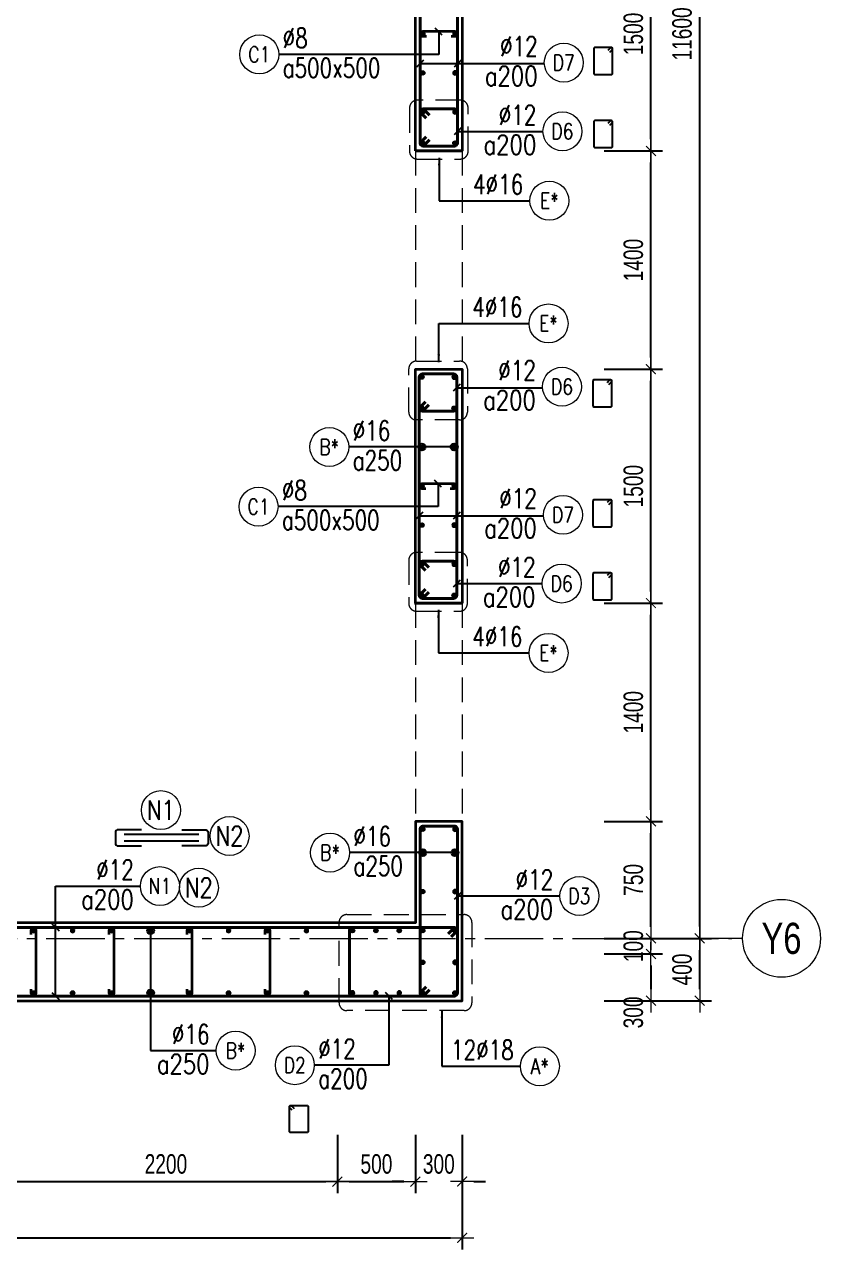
# Model space of a CAD drawing. Header units: millimetres. Extents: x 988833 to 1318015, y -9365 to 47591.
# Drawn here: x 1112294 to 1117400, y 31414 to 39270 of the extents above; entities that cross this region are included whole.
import ezdxf
from ezdxf.enums import TextEntityAlignment as Align

# ---------------------------------------------------------------- set-up
doc = ezdxf.new("R2010")
doc.units = ezdxf.units.MM
doc.header["$MEASUREMENT"] = 0
for name, pattern in [('HIDDEN', [9.525, 6.35, -3.175]), ('HIDDEN2', [4.7625, 3.175, -1.5875]), ('OF_Grid_1$0$CENTER2', [1.125, 0.75, -0.125, 0.125, -0.125])]:
    doc.linetypes.add(name, pattern=pattern)
doc.layers.get('0').update_dxf_attribs({"lineweight": 20})
doc.layers.get('Defpoints').update_dxf_attribs({"color": 151, "lineweight": 9})
doc.layers.add('Hidden', color=9, linetype='HIDDEN')
doc.layers.add('Ligature', color=1, linetype='Continuous')
for name, color, linetype, lineweight in [('KC-LEADER', 153, 'Continuous', 18), ('KC-THEP', 6, 'Continuous', 40), ('NDC_S_BEAM', 3, 'HIDDEN2', 20), ('NDC_S_DIM', 1, 'Continuous', 15), ('NDC_S_HIDDEN', 8, 'HIDDEN2', 13), ('NDC_S_LEADER', 1, 'Continuous', 15), ('NDC_S_REBAR', 4, 'Continuous', 35), ('NDC_S_STIRRUP', 4, 'Continuous', 40), ('NDC_S_VN TEXT', 7, 'Continuous', 20), ('NDC_S_WALL', 6, 'Continuous', 35), ('OF_Grid_1$0$NDC_S_AXIS', 5, 'OF_Grid_1$0$CENTER2', 13), ('OF_Grid_1$0$NDC_S_SYMBOL', 1, 'Continuous', 15), ('OF_Grid_1$0$NDC_S_TEXT SYMBOL', 7, 'Continuous', 20)]:
    doc.layers.add(name, color=color, linetype=linetype, lineweight=lineweight)
doc.styles.add('NDC_ARIAL', font='arial.ttf', dxfattribs={"width": 0.85})
doc.styles.add('NDC_DIM', font='', dxfattribs={"width": 0.75})
doc.styles.add('NDC_EN TXT', font='romans.shx', dxfattribs={"width": 0.8})
doc.styles.add('OF_Grid_1$0$NDC_ANNO', font='', dxfattribs={"width": 0.8})
doc.styles.get('NDC_DIM').set_extended_font_data('Dotum')
doc.styles.get('OF_Grid_1$0$NDC_ANNO').set_extended_font_data('Dotum')
doc.dimstyles.new('NDC_1-50', dxfattribs={"dimscale": 50, "dimtxt": 2.5, "dimasz": 1, "dimexe": 1.5, "dimexo": 0, "dimgap": 0.8, "dimtad": 1, "dimdec": 0, "dimdsep": 46, "dimtxsty": 'NDC_ARIAL', "dimblk": 'DIMMARK', "dimcen": 49999.938995, "dimdle": 1.5, "dimclrd": 1, "dimclre": 1, "dimclrt": 3, "dimadec": 0, "dimazin": 0, "dimtfac": 1, "dimtdec": 0, "dimtix": 1, "dimtmove": 2, "dimatfit": 3, "dimfxl": 1, "dimarcsym": 0})
doc.dimstyles.new('NDC_dim_30', dxfattribs={"dimscale": 30, "dimtxt": 2.5, "dimasz": 1.5, "dimexe": 1.5, "dimexo": 2.5, "dimgap": 1, "dimtad": 1, "dimdec": 0, "dimzin": 0, "dimdsep": 46, "dimtxsty": 'NDC_DIM', "dimblk": 'DIMMARK', "dimcen": 0.09, "dimdle": 1.2, "dimclrd": 1, "dimclre": 1, "dimclrt": 3, "dimadec": 0, "dimazin": 0, "dimtfac": 1, "dimtdec": 0, "dimtix": 1, "dimtofl": 0, "dimtmove": 0, "dimatfit": 3, "dimfxl": 6, "dimfxlon": 1, "dimtolj": 1, "dimtzin": 0, "dimarcsym": 0})
doc.dimstyles.new('NDC_dim_50', dxfattribs={"dimscale": 50, "dimtxt": 2.5, "dimasz": 1.5, "dimexe": 1.5, "dimexo": 2.5, "dimgap": 1, "dimtad": 1, "dimdec": 0, "dimzin": 0, "dimdsep": 46, "dimtxsty": 'NDC_DIM', "dimblk": 'DIMMARK', "dimcen": 0.09, "dimdle": 1.2, "dimclrd": 1, "dimclre": 1, "dimclrt": 3, "dimadec": 0, "dimazin": 0, "dimtfac": 1, "dimtdec": 0, "dimtix": 1, "dimtofl": 0, "dimtmove": 0, "dimatfit": 3, "dimfxl": 6, "dimfxlon": 1, "dimtolj": 1, "dimtzin": 0, "dimarcsym": 0})

# ---------------------------------------------------------------- blocks, each defined once
blk = doc.blocks.new('THEP')
at = {"layer": 'KC-LEADER', "color": 6}
blk.add_circle((0, 0), 14, dxfattribs=at)
at = {"layer": 'KC-THEP'}
for p, q in [((-14, 0), (14, 0)), ((9.9, 9.9), (-9.9, -9.9)), ((-9.9, 9.9), (9.9, -9.9)), ((0, 14), (0, -14))]:
    blk.add_line(p, q, dxfattribs=at)
blk = doc.blocks.new('DIMMARK')
at = {"layer": 'NDC_S_DIM', "color": 1}
blk.add_line((-1.5, 0), (1, 0), dxfattribs=at)
at = {"layer": 'NDC_S_DIM', "color": 2, "const_width": 0.1}
blk.add_lwpolyline([(-0.42, -0.42), (0.42, 0.42)], dxfattribs=at)
blk = doc.blocks.new('*U10')
blk.add_circle((2.5, 0), 2.5)
at = {"layer": 'NDC_S_VN TEXT', "color": 3, "style": 'NDC_EN TXT'}
for tag, width, p in [('DK2', 0.75, (-0.85, 0.85)), ('KC2', 0.8, (-0.85, -2.97))]:
    blk.add_attdef(tag, text='', height=2.5, dxfattribs=dict(at, width=width)).set_placement(p, align=Align.RIGHT)
at = {"layer": 'NDC_S_VN TEXT', "color": 7, "style": 'NDC_EN TXT', "width": 0.8}
blk.add_attdef('SH3', text='', height=2, dxfattribs=at).set_placement((2.5, 0), align=Align.MIDDLE)
blk = doc.blocks.new('A$C7BC65A55')
at = {"layer": 'Ligature'}
for p, q in [((-15.2, 372, 0), (-15.2, 38.5, 0)), ((15.2, 372, 0), (15.2, 38.5, 0))]:
    blk.add_line(p, q, dxfattribs=at)
for points in [[(-36.2, 296.5), (-36.2, 400.9, -0.414214), (-24, 413.1), (24, 413.1, -0.414214), (36.2, 400.9), (36.2, 296.5)], [(-36.2, 116.5), (-36.2, 12.2, 0.414214), (-24, 0), (24, 0, 0.414214), (36.2, 12.2), (36.2, 116.5)]]:
    blk.add_lwpolyline(points, format="xyb", dxfattribs=at)
blk = doc.blocks.new('*U9')
blk.add_circle((2.5, 0), 2.5)
at = {"layer": 'NDC_S_VN TEXT', "color": 3, "style": 'NDC_EN TXT', "width": 0.75}
blk.add_attdef('DK2', text='', height=2.5, dxfattribs=at).set_placement((-0.85, 0.85), align=Align.RIGHT)
at = {"layer": 'NDC_S_VN TEXT', "color": 7, "style": 'NDC_EN TXT', "width": 0.8}
blk.add_attdef('SH3', text='', height=2, dxfattribs=at).set_placement((2.5, 0), align=Align.MIDDLE)
blk = doc.blocks.new('*U11')
blk.add_circle((-2.5, 0), 2.5)
at = {"layer": 'NDC_S_VN TEXT', "color": 3, "style": 'NDC_EN TXT', "width": 0.75}
for tag, p in [('DK1', (0.5, 0.85)), ('KC1', (0.5, -2.97))]:
    blk.add_attdef(tag, p, '', height=2.5, dxfattribs=at)
at = {"layer": 'NDC_S_VN TEXT', "color": 7, "style": 'NDC_EN TXT', "width": 0.8}
blk.add_attdef('SH2', text='', height=2, dxfattribs=at).set_placement((-2.5, 0), align=Align.MIDDLE)
blk = doc.blocks.new('*D555')
at = {"layer": 'Defpoints', "color": 0, "transparency": 16777216}
for p in [(1112101.7, 33509.5), (1114301.4, 33457.8), (1114301.4, 31849.5)]:
    blk.add_point(p, dxfattribs=at)
at = {"layer": 'NDC_S_DIM', "color": 1, "lineweight": -2, "transparency": 16777216}
for p, q in [((1112101.7, 32149.5), (1112101.7, 31774.5)), ((1114301.4, 32149.5), (1114301.4, 31774.5)), ((1112176.7, 31849.5), (1114226.4, 31849.5))]:
    blk.add_line(p, q, dxfattribs=at)
at = {"layer": 'NDC_S_DIM', "color": 1, "lineweight": -2, "transparency": 16777216, "xscale": 75, "yscale": 75, "zscale": 75, "rotation": 180}
blk.add_blockref('DIMMARK', (1112101.7, 31849.5), dxfattribs=at)
at = {"layer": 'NDC_S_DIM', "color": 1, "lineweight": -2, "transparency": 16777216, "xscale": 75, "yscale": 75, "zscale": 75}
blk.add_blockref('DIMMARK', (1114301.4, 31849.5), dxfattribs=at)
at = {"layer": 'NDC_S_DIM', "color": 3, "transparency": 16777216, "insert": (1113201.5, 31962.1), "char_height": 125, "attachment_point": 5, "style": 'NDC_DIM'}
blk.add_mtext('\\A1;2200', dxfattribs=at)
blk = doc.blocks.new('*D556')
at = {"layer": 'Defpoints', "color": 0, "transparency": 16777216}
for p in [(1114801.7, 33509.5), (1114301.4, 33457.8), (1114801.7, 31849.5)]:
    blk.add_point(p, dxfattribs=at)
at = {"layer": 'NDC_S_DIM', "color": 1, "lineweight": -2, "transparency": 16777216}
for p, q in [((1114301.4, 32149.5), (1114301.4, 31774.5)), ((1114801.7, 32149.5), (1114801.7, 31774.5)), ((1114376.4, 31849.5), (1114726.7, 31849.5))]:
    blk.add_line(p, q, dxfattribs=at)
at = {"layer": 'NDC_S_DIM', "color": 1, "lineweight": -2, "transparency": 16777216, "xscale": 75, "yscale": 75, "zscale": 75, "rotation": 180}
blk.add_blockref('DIMMARK', (1114301.4, 31849.5), dxfattribs=at)
at = {"layer": 'NDC_S_DIM', "color": 1, "lineweight": -2, "transparency": 16777216, "xscale": 75, "yscale": 75, "zscale": 75}
blk.add_blockref('DIMMARK', (1114801.7, 31849.5), dxfattribs=at)
at = {"layer": 'NDC_S_DIM', "color": 3, "transparency": 16777216, "insert": (1114551.5, 31962.1), "char_height": 125, "attachment_point": 5, "style": 'NDC_DIM'}
blk.add_mtext('\\A1;500', dxfattribs=at)
blk = doc.blocks.new('*D557')
at = {"layer": 'Defpoints', "color": 0, "transparency": 16777216}
for p in [(1114801.7, 33509.5), (1115101.7, 33009.5), (1115101.7, 31849.5)]:
    blk.add_point(p, dxfattribs=at)
at = {"layer": 'NDC_S_DIM', "color": 1, "lineweight": -2, "transparency": 16777216}
for p, q in [((1114801.7, 32149.5), (1114801.7, 31774.5)), ((1115101.7, 32149.5), (1115101.7, 31774.5)), ((1114726.7, 31849.5), (1114651.7, 31849.5)), ((1115176.7, 31849.5), (1115251.7, 31849.5))]:
    blk.add_line(p, q, dxfattribs=at)
at = {"layer": 'NDC_S_DIM', "color": 1, "lineweight": -2, "transparency": 16777216, "xscale": 75, "yscale": 75, "zscale": 75}
blk.add_blockref('DIMMARK', (1114801.7, 31849.5), dxfattribs=at)
at = {"layer": 'NDC_S_DIM', "color": 1, "lineweight": -2, "transparency": 16777216, "xscale": 75, "yscale": 75, "zscale": 75, "rotation": 180}
blk.add_blockref('DIMMARK', (1115101.7, 31849.5), dxfattribs=at)
at = {"layer": 'NDC_S_DIM', "color": 3, "transparency": 16777216, "insert": (1114951.7, 31962.1), "char_height": 125, "attachment_point": 5, "style": 'NDC_DIM'}
blk.add_mtext('\\A1;300', dxfattribs=at)
blk = doc.blocks.new('*D558')
at = {"layer": 'Defpoints', "color": 0, "transparency": 16777216}
for p in [(1108801.7, 33009.5), (1115101.7, 33009.5), (1115101.7, 31489.2)]:
    blk.add_point(p, dxfattribs=at)
at = {"layer": 'NDC_S_DIM', "color": 1, "lineweight": -2, "transparency": 16777216}
for p, q in [((1108801.7, 31789.2), (1108801.7, 31414.2)), ((1115101.7, 31789.2), (1115101.7, 31414.2)), ((1108876.7, 31489.2), (1115026.7, 31489.2))]:
    blk.add_line(p, q, dxfattribs=at)
at = {"layer": 'NDC_S_DIM', "color": 1, "lineweight": -2, "transparency": 16777216, "xscale": 75, "yscale": 75, "zscale": 75, "rotation": 180}
blk.add_blockref('DIMMARK', (1108801.7, 31489.2), dxfattribs=at)
at = {"layer": 'NDC_S_DIM', "color": 1, "lineweight": -2, "transparency": 16777216, "xscale": 75, "yscale": 75, "zscale": 75}
blk.add_blockref('DIMMARK', (1115101.7, 31489.2), dxfattribs=at)
at = {"layer": 'NDC_S_DIM', "color": 3, "transparency": 16777216, "insert": (1111951.7, 31601.8), "char_height": 125, "attachment_point": 5, "style": 'NDC_DIM'}
blk.add_mtext('\\A1;6300', dxfattribs=at)
blk = doc.blocks.new('*D539')
at = {"layer": 'Defpoints', "color": 0, "ltscale": 200, "transparency": 16777216}
for p in [(1115101.7, 33409.5), (1115101.7, 33309.5), (1116312.4, 33309.5)]:
    blk.add_point(p, dxfattribs=at)
at = {"layer": 'NDC_S_DIM', "color": 1, "lineweight": -2, "ltscale": 200, "transparency": 16777216}
for p, q in [((1116312.4, 33484.5), (1116312.4, 33559.5)), ((1116012.4, 33409.5), (1116387.4, 33409.5)), ((1116012.4, 33309.5), (1116387.4, 33309.5)), ((1116312.4, 33234.5), (1116312.4, 33159.5))]:
    blk.add_line(p, q, dxfattribs=at)
at = {"layer": 'NDC_S_DIM', "color": 1, "lineweight": -2, "ltscale": 200, "transparency": 16777216, "xscale": 75, "yscale": 75, "zscale": 75}
for p, rotation in [((1116312.4, 33409.5), 270), ((1116312.4, 33309.5), 90)]:
    blk.add_blockref('DIMMARK', p, dxfattribs=dict(at, rotation=rotation))
at = {"layer": 'NDC_S_DIM', "color": 3, "ltscale": 200, "transparency": 16777216, "insert": (1116199.8, 33359.5), "char_height": 125, "attachment_point": 5, "rotation": 90, "style": 'NDC_DIM'}
blk.add_mtext('\\A1;100', dxfattribs=at)
blk = doc.blocks.new('*D540')
at = {"layer": 'Defpoints', "color": 0, "ltscale": 200, "transparency": 16777216}
for p in [(1115101.7, 33309.5), (1115101.7, 33009.5), (1116312.4, 33009.5)]:
    blk.add_point(p, dxfattribs=at)
at = {"layer": 'NDC_S_DIM', "color": 1, "lineweight": -2, "ltscale": 200, "transparency": 16777216}
for p, q in [((1116012.4, 33309.5), (1116387.4, 33309.5)), ((1116312.4, 33234.5), (1116312.4, 33084.5)), ((1116012.4, 33009.5), (1116387.4, 33009.5))]:
    blk.add_line(p, q, dxfattribs=at)
at = {"layer": 'NDC_S_DIM', "color": 1, "lineweight": -2, "ltscale": 200, "transparency": 16777216, "xscale": 75, "yscale": 75, "zscale": 75}
for p, rotation in [((1116312.4, 33309.5), 90), ((1116312.4, 33009.5), 270)]:
    blk.add_blockref('DIMMARK', p, dxfattribs=dict(at, rotation=rotation))
at = {"layer": 'NDC_S_DIM', "color": 3, "ltscale": 200, "transparency": 16777216, "insert": (1116199.8, 32934.5), "char_height": 125, "attachment_point": 5, "rotation": 90, "style": 'NDC_DIM'}
blk.add_mtext('\\A1;300', dxfattribs=at)
blk = doc.blocks.new('*D541')
at = {"layer": 'Defpoints', "color": 0, "ltscale": 200, "transparency": 16777216}
for p in [(1115101.7, 33409.7), (1116625, 33409.7), (1115101.7, 33009.5)]:
    blk.add_point(p, dxfattribs=at)
at = {"layer": 'NDC_S_DIM', "color": 1, "lineweight": -2, "ltscale": 200, "transparency": 16777216}
for p, q in [((1116325, 33409.7), (1116700, 33409.7)), ((1116625, 33084.5), (1116625, 33334.7)), ((1116325, 33009.5), (1116700, 33009.5))]:
    blk.add_line(p, q, dxfattribs=at)
at = {"layer": 'NDC_S_DIM', "color": 1, "lineweight": -2, "ltscale": 200, "transparency": 16777216, "xscale": 75, "yscale": 75, "zscale": 75}
for p, rotation in [((1116625, 33409.7), 90), ((1116625, 33009.5), 270)]:
    blk.add_blockref('DIMMARK', p, dxfattribs=dict(at, rotation=rotation))
at = {"layer": 'NDC_S_DIM', "color": 3, "ltscale": 200, "transparency": 16777216, "insert": (1116512.4, 33209.6), "char_height": 125, "attachment_point": 5, "rotation": 90, "style": 'NDC_DIM'}
blk.add_mtext('\\A1;400', dxfattribs=at)
blk = doc.blocks.new('*D542')
at = {"layer": 'Defpoints', "color": 0, "ltscale": 200, "transparency": 16777216}
for p in [(1115101.7, 45009.5), (1116625, 45009.5), (1115101.7, 33409.7)]:
    blk.add_point(p, dxfattribs=at)
at = {"layer": 'NDC_S_DIM', "color": 1, "lineweight": -2, "ltscale": 200, "transparency": 16777216}
for p, q in [((1116325, 45009.5), (1116700, 45009.5)), ((1116625, 33484.7), (1116625, 44934.5)), ((1116325, 33409.7), (1116700, 33409.7))]:
    blk.add_line(p, q, dxfattribs=at)
at = {"layer": 'NDC_S_DIM', "color": 1, "lineweight": -2, "ltscale": 200, "transparency": 16777216, "xscale": 75, "yscale": 75, "zscale": 75}
for p, rotation in [((1116625, 45009.5), 90), ((1116625, 33409.7), 270)]:
    blk.add_blockref('DIMMARK', p, dxfattribs=dict(at, rotation=rotation))
at = {"layer": 'NDC_S_DIM', "color": 3, "ltscale": 200, "transparency": 16777216, "insert": (1116512.4, 39209.6), "char_height": 125, "attachment_point": 5, "rotation": 90, "style": 'NDC_DIM'}
blk.add_mtext('\\A1;11600', dxfattribs=at)
blk = doc.blocks.new('*U57')
at = {"layer": 'OF_Grid_1$0$NDC_S_SYMBOL'}
blk.add_line((-5, 0), (-9, 0), dxfattribs=at)
blk.add_circle((0, 0), 5, dxfattribs=at)
at = {"layer": 'OF_Grid_1$0$NDC_S_TEXT SYMBOL', "color": 7, "style": 'OF_Grid_1$0$NDC_ANNO', "width": 0.8}
blk.add_attdef('GRID', text='', height=4, rotation=90, dxfattribs=at).set_placement((0, 0), align=Align.MIDDLE)
blk = doc.blocks.new('*D564')
at = {"layer": 'Defpoints', "color": 0, "ltscale": 200, "transparency": 16777216}
for p in [(1115101.7, 34159.5), (1116312.4, 34159.5), (1115101.7, 33409.5)]:
    blk.add_point(p, dxfattribs=at)
at = {"layer": 'NDC_S_DIM', "color": 1, "lineweight": -2, "ltscale": 200, "transparency": 16777216}
for p, q in [((1116012.4, 34159.5), (1116387.4, 34159.5)), ((1116312.4, 33484.5), (1116312.4, 34084.5)), ((1116012.4, 33409.5), (1116387.4, 33409.5))]:
    blk.add_line(p, q, dxfattribs=at)
at = {"layer": 'NDC_S_DIM', "color": 1, "lineweight": -2, "ltscale": 200, "transparency": 16777216, "xscale": 75, "yscale": 75, "zscale": 75}
for p, rotation in [((1116312.4, 34159.5), 90), ((1116312.4, 33409.5), 270)]:
    blk.add_blockref('DIMMARK', p, dxfattribs=dict(at, rotation=rotation))
at = {"layer": 'NDC_S_DIM', "color": 3, "ltscale": 200, "transparency": 16777216, "insert": (1116199.8, 33784.5), "char_height": 125, "attachment_point": 5, "rotation": 90, "style": 'NDC_DIM'}
blk.add_mtext('\\A1;750', dxfattribs=at)
blk = doc.blocks.new('*D565')
at = {"layer": 'Defpoints', "color": 0, "ltscale": 200, "transparency": 16777216}
for p in [(1115096.8, 35559.5), (1116312.4, 35559.5), (1115101.7, 34159.5)]:
    blk.add_point(p, dxfattribs=at)
at = {"layer": 'NDC_S_DIM', "color": 1, "lineweight": -2, "ltscale": 200, "transparency": 16777216}
for p, q in [((1116012.4, 35559.5), (1116387.4, 35559.5)), ((1116312.4, 34234.5), (1116312.4, 35484.5)), ((1116012.4, 34159.5), (1116387.4, 34159.5))]:
    blk.add_line(p, q, dxfattribs=at)
at = {"layer": 'NDC_S_DIM', "color": 1, "lineweight": -2, "ltscale": 200, "transparency": 16777216, "xscale": 75, "yscale": 75, "zscale": 75}
for p, rotation in [((1116312.4, 35559.5), 90), ((1116312.4, 34159.5), 270)]:
    blk.add_blockref('DIMMARK', p, dxfattribs=dict(at, rotation=rotation))
at = {"layer": 'NDC_S_DIM', "color": 3, "ltscale": 200, "transparency": 16777216, "insert": (1116199.8, 34859.5), "char_height": 125, "attachment_point": 5, "rotation": 90, "style": 'NDC_DIM'}
blk.add_mtext('\\A1;1400', dxfattribs=at)
blk = doc.blocks.new('*D566')
at = {"layer": 'Defpoints', "color": 0, "ltscale": 200, "transparency": 16777216}
for p in [(1115096.8, 37059.5), (1116312.4, 37059.5), (1115096.8, 35559.5)]:
    blk.add_point(p, dxfattribs=at)
at = {"layer": 'NDC_S_DIM', "color": 1, "lineweight": -2, "ltscale": 200, "transparency": 16777216}
for p, q in [((1116012.4, 37059.5), (1116387.4, 37059.5)), ((1116312.4, 35634.5), (1116312.4, 36984.5)), ((1116012.4, 35559.5), (1116387.4, 35559.5))]:
    blk.add_line(p, q, dxfattribs=at)
at = {"layer": 'NDC_S_DIM', "color": 1, "lineweight": -2, "ltscale": 200, "transparency": 16777216, "xscale": 75, "yscale": 75, "zscale": 75}
for p, rotation in [((1116312.4, 37059.5), 90), ((1116312.4, 35559.5), 270)]:
    blk.add_blockref('DIMMARK', p, dxfattribs=dict(at, rotation=rotation))
at = {"layer": 'NDC_S_DIM', "color": 3, "ltscale": 200, "transparency": 16777216, "insert": (1116199.8, 36309.5), "char_height": 125, "attachment_point": 5, "rotation": 90, "style": 'NDC_DIM'}
blk.add_mtext('\\A1;1500', dxfattribs=at)
blk = doc.blocks.new('*D567')
at = {"layer": 'Defpoints', "color": 0, "ltscale": 200, "transparency": 16777216}
for p in [(1115048, 38459.5), (1116312.4, 38459.5), (1115096.8, 37059.5)]:
    blk.add_point(p, dxfattribs=at)
at = {"layer": 'NDC_S_DIM', "color": 1, "lineweight": -2, "ltscale": 200, "transparency": 16777216}
for p, q in [((1116012.4, 38459.5), (1116387.4, 38459.5)), ((1116312.4, 37134.5), (1116312.4, 38384.5)), ((1116012.4, 37059.5), (1116387.4, 37059.5))]:
    blk.add_line(p, q, dxfattribs=at)
at = {"layer": 'NDC_S_DIM', "color": 1, "lineweight": -2, "ltscale": 200, "transparency": 16777216, "xscale": 75, "yscale": 75, "zscale": 75}
for p, rotation in [((1116312.4, 38459.5), 90), ((1116312.4, 37059.5), 270)]:
    blk.add_blockref('DIMMARK', p, dxfattribs=dict(at, rotation=rotation))
at = {"layer": 'NDC_S_DIM', "color": 3, "ltscale": 200, "transparency": 16777216, "insert": (1116199.8, 37759.5), "char_height": 125, "attachment_point": 5, "rotation": 90, "style": 'NDC_DIM'}
blk.add_mtext('\\A1;1400', dxfattribs=at)
blk = doc.blocks.new('*D568')
at = {"layer": 'Defpoints', "color": 0, "ltscale": 200, "transparency": 16777216}
for p in [(1115048, 39959.5), (1116312.4, 39959.5), (1115048, 38459.5)]:
    blk.add_point(p, dxfattribs=at)
at = {"layer": 'NDC_S_DIM', "color": 1, "lineweight": -2, "ltscale": 200, "transparency": 16777216}
for p, q in [((1116012.4, 39959.5), (1116387.4, 39959.5)), ((1116312.4, 38534.5), (1116312.4, 39884.5)), ((1116012.4, 38459.5), (1116387.4, 38459.5))]:
    blk.add_line(p, q, dxfattribs=at)
at = {"layer": 'NDC_S_DIM', "color": 1, "lineweight": -2, "ltscale": 200, "transparency": 16777216, "xscale": 75, "yscale": 75, "zscale": 75}
for p, rotation in [((1116312.4, 39959.5), 90), ((1116312.4, 38459.5), 270)]:
    blk.add_blockref('DIMMARK', p, dxfattribs=dict(at, rotation=rotation))
at = {"layer": 'NDC_S_DIM', "color": 3, "ltscale": 200, "transparency": 16777216, "insert": (1116199.8, 39209.5), "char_height": 125, "attachment_point": 5, "rotation": 90, "style": 'NDC_DIM'}
blk.add_mtext('\\A1;1500', dxfattribs=at)

msp = doc.modelspace()

# ---------------------------------------------------------------- linework, layer by layer
for centre in [(1113169.3, 34231.7), (1113609.4, 34065.9), (1113412.6, 33734.4)]:
    msp.add_circle(centre, 125)
at = {"layer": 'Ligature'}
for points in [[(1116047.7, 39092.5), (1116063.7, 39108.5, 0.668179), (1116057.9, 39122.4), (1115953.3, 39122.4, 0.414214), (1115945.1, 39114.3), (1115945.1, 38957.2, 0.414214), (1115953.3, 38949), (1116057.9, 38949, 0.414214), (1116066, 38957.2), (1116066, 39114.3, 0.668179), (1116052.1, 39120), (1116036.1, 39104.1)], [(1116047.7, 38623.9), (1116063.7, 38639.9, 0.668179), (1116057.9, 38653.8), (1115953.3, 38653.8, 0.414214), (1115945.1, 38645.7), (1115945.1, 38488.6, 0.414214), (1115953.3, 38480.4), (1116057.9, 38480.4, 0.414214), (1116066, 38488.6), (1116066, 38645.7, 0.668179), (1116052.1, 38651.5), (1116036.1, 38635.5)], [(1116042.9, 36961.7), (1116058.8, 36977.6, 0.668179), (1116053.1, 36991.6), (1115948.4, 36991.6, 0.414214), (1115940.3, 36983.4), (1115940.3, 36826.3, 0.414214), (1115948.4, 36818.1), (1116053.1, 36818.1, 0.414214), (1116061.2, 36826.3), (1116061.2, 36983.4, 0.668179), (1116047.3, 36989.2), (1116031.3, 36973.2)], [(1116042.8, 36192.5), (1116058.8, 36208.5, 0.668179), (1116053, 36222.4), (1115948.4, 36222.4, 0.414214), (1115940.2, 36214.3), (1115940.2, 36057.2, 0.414214), (1115948.4, 36049), (1116053, 36049, 0.414214), (1116061.2, 36057.2), (1116061.2, 36214.3, 0.668179), (1116047.2, 36220), (1116031.3, 36204.1)], [(1116042.8, 35723.9), (1116058.8, 35739.9, 0.668179), (1116053, 35753.8), (1115948.4, 35753.8, 0.414214), (1115940.2, 35745.7), (1115940.2, 35588.6, 0.414214), (1115948.4, 35580.4), (1116053, 35580.4, 0.414214), (1116061.2, 35588.6), (1116061.2, 35745.7, 0.668179), (1116047.2, 35751.5), (1116031.3, 35735.5)], [(1114012, 32307.6), (1113996.1, 32323.6, -0.668179), (1114001.8, 32337.5), (1114106.5, 32337.5, -0.414214), (1114114.6, 32329.3), (1114114.6, 32172.2, -0.414214), (1114106.5, 32164.1), (1114001.8, 32164.1, -0.414214), (1113993.7, 32172.2), (1113993.7, 32329.3, -0.668179), (1114007.6, 32335.1), (1114023.6, 32319.2)]]:
    msp.add_lwpolyline(points, format="xyb", dxfattribs=at)
at = {"layer": 'NDC_S_BEAM', "ltscale": 50}
for p, q in [((1114801.7, 38459.5), (1114801.7, 37059.5)), ((1115101.7, 38459.5), (1115101.7, 37059.5)), ((1114801.7, 35559.5), (1114801.7, 34159.5)), ((1115101.7, 35559.5), (1115101.7, 34159.5))]:
    msp.add_line(p, q, dxfattribs=at)
at = {"layer": 'NDC_S_HIDDEN', "ltscale": 50}
for points in [[(1114814, 38407.4), (1115089.9, 38407.4, 0.414214), (1115139.9, 38457.4), (1115139.9, 38734.9, 0.414214), (1115089.9, 38784.9), (1114814, 38784.9, 0.414214), (1114764, 38734.9), (1114764, 38457.4, 0.414214)], [(1114809.2, 37111.5), (1115085, 37111.5, -0.414214), (1115135, 37061.5), (1115135, 36784, -0.414214), (1115085, 36734), (1114809.2, 36734, -0.414214), (1114759.2, 36784), (1114759.2, 37061.5, -0.414214)], [(1114809.2, 35507.4), (1115085, 35507.4, 0.414214), (1115135, 35557.4), (1115135, 35834.9, 0.414214), (1115085, 35884.9), (1114809.2, 35884.9, 0.414214), (1114759.2, 35834.9), (1114759.2, 35557.4, 0.414214)], [(1115114.1, 32946.1), (1114361.8, 32946.1, -0.414214), (1114311.8, 32996.1), (1114311.8, 33511.9, -0.414214), (1114361.8, 33561.9), (1115114.1, 33561.9, -0.414214), (1115164.1, 33511.9), (1115164.1, 32996.1, -0.414214)]]:
    msp.add_lwpolyline(points, format="xyb", close=True, dxfattribs=at)
at = {"layer": 'NDC_S_REBAR'}
for points in [[(1115030.2, 39194.5), (1115055.2, 39194.5, 1), (1115055.2, 39224.5), (1114848.2, 39224.5, 1), (1114848.2, 39194.5), (1114873.2, 39194.5)], [(1115025.3, 36294.5), (1115050.3, 36294.5, 1), (1115050.3, 36324.5), (1114843.3, 36324.5, 1), (1114843.3, 36294.5), (1114868.3, 36294.5)], [(1112337.9, 33434.5), (1112337.9, 33459.5, -1), (1112367.9, 33459.5), (1112367.9, 33059.5, -1), (1112337.9, 33059.5), (1112337.9, 33084.5)], [(1112837.9, 33434.5), (1112837.9, 33459.5, -1), (1112867.9, 33459.5), (1112867.9, 33059.5, -1), (1112837.9, 33059.5), (1112837.9, 33084.5)], [(1113337.9, 33434.5), (1113337.9, 33459.5, -1), (1113367.9, 33459.5), (1113367.9, 33059.5, -1), (1113337.9, 33059.5), (1113337.9, 33084.5)], [(1113837.9, 33434.5), (1113837.9, 33459.5, -1), (1113867.9, 33459.5), (1113867.9, 33059.5, -1), (1113837.9, 33059.5), (1113837.9, 33084.5)]]:
    msp.add_lwpolyline(points, format="xyb", dxfattribs=at)
at = {"layer": 'NDC_S_STIRRUP'}
for points in [[(1114871.7, 38549.5), (1114831.7, 38509.5, 0.414214), (1114851.7, 38489.5), (1115051.7, 38489.5, 0.414214), (1115071.7, 38509.5), (1115071.7, 39909.5, 0.414214), (1115051.7, 39929.5), (1114851.7, 39929.5, 0.414214), (1114831.7, 39909.5), (1114831.7, 38509.5, 0.414214), (1114851.7, 38489.5), (1114891.7, 38529.5)], [(1114871.7, 38668.9), (1114831.7, 38708.9, -0.414214), (1114851.7, 38728.9), (1115051.7, 38728.9, -0.414214), (1115071.7, 38708.9), (1115071.7, 38509.5, -0.414214), (1115051.7, 38489.5), (1114851.7, 38489.5, -0.414214), (1114831.7, 38509.5), (1114831.7, 38708.9, -0.414214), (1114851.7, 38728.9), (1114891.7, 38688.9)], [(1114866.8, 35649.5), (1114826.8, 35609.5, 0.414214), (1114846.8, 35589.5), (1115046.8, 35589.5, 0.414214), (1115066.8, 35609.5), (1115066.8, 37009.5, 0.414214), (1115046.8, 37029.5), (1114846.8, 37029.5, 0.414214), (1114826.8, 37009.5), (1114826.8, 35609.5, 0.414214), (1114846.8, 35589.5), (1114886.8, 35629.5)], [(1114866.8, 36850), (1114826.8, 36810, 0.414214), (1114846.8, 36790), (1115046.8, 36790, 0.414214), (1115066.8, 36810), (1115066.8, 37009.5, 0.414214), (1115046.8, 37029.5), (1114846.8, 37029.5, 0.414214), (1114826.8, 37009.5), (1114826.8, 36810, 0.414214), (1114846.8, 36790), (1114886.8, 36830)], [(1114866.8, 35768.9), (1114826.8, 35808.9, -0.414214), (1114846.8, 35828.9), (1115046.8, 35828.9, -0.414214), (1115066.8, 35808.9), (1115066.8, 35609.5, -0.414214), (1115046.8, 35589.5), (1114846.8, 35589.5, -0.414214), (1114826.8, 35609.5), (1114826.8, 35808.9, -0.414214), (1114846.8, 35828.9), (1114886.8, 35788.9)], [(1114871.7, 33099.5), (1114831.7, 33059.5, 0.414214), (1114851.7, 33039.5), (1115051.7, 33039.5, 0.414214), (1115071.7, 33059.5), (1115071.7, 34109.5, 0.414214), (1115051.7, 34129.5), (1114851.7, 34129.5, 0.414214), (1114831.7, 34109.5), (1114831.7, 33059.5, 0.414214), (1114851.7, 33039.5), (1114891.7, 33079.5)], [(1115011.7, 33439.5), (1115051.7, 33479.5, -0.414214), (1115071.7, 33459.5), (1115071.7, 33059.5, -0.414214), (1115051.7, 33039.5), (1108851.7, 33039.5, -0.414214), (1108831.7, 33059.5), (1108831.7, 33459.5, -0.414214), (1108851.7, 33479.5), (1115051.7, 33479.5, -0.414214), (1115071.7, 33459.5), (1115031.7, 33419.5)], [(1115011.7, 33439.5), (1115051.7, 33479.5, -0.414214), (1115071.7, 33459.5), (1115071.7, 33059.5, -0.414214), (1115051.7, 33039.5), (1114398.2, 33039.5, -0.414214), (1114378.2, 33059.5), (1114378.2, 33459.5, -0.414214), (1114398.2, 33479.5), (1115051.7, 33479.5, -0.414214), (1115071.7, 33459.5), (1115031.7, 33419.5)]]:
    msp.add_lwpolyline(points, format="xyb", dxfattribs=at)
at = {"layer": 'NDC_S_WALL'}
for p, q in [((1114801.7, 38459.5), (1115101.7, 38459.5)), ((1114796.8, 35559.5), (1115096.8, 35559.5))]:
    msp.add_line(p, q, dxfattribs=at)
for points in [[(1109101.7, 44259.5), (1109101.7, 44909.5), (1111801.7, 44909.5), (1111801.7, 33509.5), (1109101.7, 33509.5), (1109101.7, 34159.5), (1108801.7, 34159.5), (1108801.7, 33009.5), (1115101.7, 33009.5), (1115101.7, 33009.5), (1115101.7, 34159.5), (1114801.7, 34159.5), (1114801.7, 33509.5), (1114801.7, 33509.5), (1112101.7, 33509.5), (1112101.7, 44909.5), (1114801.7, 44909.5), (1114801.7, 44909.5), (1114801.7, 44259.5), (1115101.7, 44259.5), (1115101.7, 45409.5), (1115101.7, 45409.5), (1108801.7, 45409.5), (1108801.7, 44259.5)], [(1114801.7, 38459.5), (1114801.7, 39959.5), (1115101.7, 39959.5), (1115101.7, 38459.5), (1114801.7, 38459.5)], [(1115101.7, 35559.5), (1114801.7, 35559.5), (1114801.7, 37059.5), (1115101.7, 37059.5), (1115101.7, 35559.5)]]:
    msp.add_lwpolyline(points, dxfattribs=at)
at = {"layer": 'OF_Grid_1$0$NDC_S_AXIS', "ltscale": 500}
msp.add_line((1106809.2, 33409.5), (1116830.6, 33409.5), dxfattribs=at)

# ---------------------------------------------------------------- block references
at = {"layer": 'Hidden', "xscale": 1.44, "yscale": 1.44, "zscale": 1.44, "rotation": 270}
msp.add_blockref('A$C7BC65A55', (1112877.2, 34054.1, 0), dxfattribs=at)
at = {"layer": 'KC-THEP'}
for p, rotation in [((1114848.2, 39209.5), 189.6685644363809), ((1114848.2, 38959.5), 189.6685644363809), ((1114848.2, 38709.5), 189.6685644363809), ((1115055.2, 38509.5), 9.668564436380946), ((1114843.3, 37009.5), 189.6685644363809), ((1115050.3, 36809.5), 9.668564436380926), ((1114843.3, 36559.5), 189.6685644363809), ((1114843.3, 36309.5), 189.6685644363809), ((1114843.3, 36059.5), 189.6685644363809), ((1114843.3, 35809.5), 189.6685644363809), ((1115050.3, 35609.5), 9.668564436380946), ((1114848.2, 34109.5), 189.6685644363809), ((1114848.2, 33959.5), 189.6685644363809), ((1114848.2, 33709.5), 189.6685644363809), ((1114398.2, 33459.5), 189.6685644363809), ((1114548.2, 33459.5), 189.6685644363809), ((1114698.2, 33459.5), 189.6685644363809), ((1114848.2, 33459.5), 189.6685644363809), ((1114848.2, 33255.8), 189.6685644363809), ((1112352.9, 33059.5), 9.66856443638095), ((1112602.9, 33059.5), 9.66856443638095), ((1112852.9, 33059.5), 9.66856443638095), ((1113102.9, 33059.5), 9.66856443638095), ((1113352.9, 33059.5), 9.66856443638095), ((1113602.9, 33059.5), 9.66856443638095), ((1113852.9, 33059.5), 9.66856443638095), ((1114102.9, 33059.5), 9.66856443638095), ((1115055.2, 33059.5), 9.668564436380946)]:
    msp.add_blockref('THEP', p, dxfattribs=dict(at, rotation=rotation))
at = {"layer": 'KC-THEP', "xscale": -1}
for p, rotation in [((1115055.2, 39209.5), 170.331435563619), ((1115055.2, 38959.5), 170.331435563619), ((1115055.2, 38709.5), 170.331435563619), ((1114848.2, 38509.5), 350.3314355636191), ((1115050.3, 37009.5), 170.331435563619), ((1114843.3, 36809.5), 350.3314355636191), ((1115050.3, 36559.5), 170.331435563619), ((1115050.3, 36309.5), 170.331435563619), ((1115050.3, 36059.5), 170.331435563619), ((1115050.3, 35809.5), 170.331435563619), ((1114843.3, 35609.5), 350.3314355636191), ((1115055.2, 34109.5), 170.331435563619), ((1115055.2, 33959.5), 170.331435563619), ((1115055.2, 33709.5), 170.331435563619), ((1112352.9, 33459.5), 170.331435563619), ((1112602.9, 33459.5), 170.331435563619), ((1112852.9, 33459.5), 170.331435563619), ((1113102.9, 33459.5), 170.331435563619), ((1113352.9, 33459.5), 170.331435563619), ((1113602.9, 33459.5), 170.331435563619), ((1113852.9, 33459.5), 170.331435563619), ((1114102.9, 33459.5), 170.331435563619), ((1115055.2, 33459.5), 170.331435563619), ((1115055.2, 33255.8), 170.331435563619), ((1114398.2, 33059.5), 350.3314355636191), ((1114548.2, 33059.5), 350.3314355636191), ((1114698.2, 33059.5), 350.3314355636191), ((1114848.2, 33059.5), 350.3314355636191)]:
    msp.add_blockref('THEP', p, dxfattribs=dict(at, rotation=rotation))
at = {"layer": 'NDC_S_VN TEXT', "xscale": 50, "yscale": 50, "zscale": 50}
for name, p, values in [('*U11', (1113925.2, 39078.2), {'SH2': 'C1', 'DK1': '%%c8', 'KC1': 'a500x500'}), ('*U10', (1115628.4, 39025.6), {'SH3': 'D7', 'DK2': '%%c12', 'KC2': 'a200'}), ('*U10', (1115619.9, 38584.9), {'SH3': 'D6', 'DK2': '%%c12', 'KC2': 'a200'}), ('*U9', (1115535.5, 38139.9), {'SH3': 'E*', 'DK2': '4%%c16'}), ('*U9', (1115530.7, 37353), {'SH3': 'E*', 'DK2': '4%%c16'}), ('*U10', (1115617, 36947.3), {'SH3': 'D6', 'DK2': '%%c12', 'KC2': 'a200'}), ('*U11', (1114374.4, 36560.7), {'SH2': 'B*', 'DK1': '%%C16', 'KC1': 'a250'}), ('*U11', (1113920.4, 36178.2), {'SH2': 'C1', 'DK1': '%%c8', 'KC1': 'a500x500'}), ('*U10', (1115623.5, 36125.6), {'SH3': 'D7', 'DK2': '%%c12', 'KC2': 'a200'}), ('*U10', (1115615.1, 35684.9), {'SH3': 'D6', 'DK2': '%%c12', 'KC2': 'a200'}), ('*U9', (1115530.7, 35239.9), {'SH3': 'E*', 'DK2': '4%%c16'}), ('*U11', (1114379.2, 33959.5), {'SH2': 'B*', 'DK1': '%%C16', 'KC1': 'a250'}), ('*U10', (1113037.9, 33744.7), {'SH3': 'N1', 'DK2': '%%C12', 'KC2': 'a200'}), ('*U10', (1115728.4, 33681.4), {'SH3': 'D3', 'DK2': '%%C12', 'KC2': 'a200'}), ('*U10', (1113523.5, 32689.7), {'SH3': 'B*', 'DK2': '%%C16', 'KC2': 'a250'}), ('*U11', (1114153.3, 32596.2), {'SH2': 'D2', 'DK1': '%%C12', 'KC1': 'a200'}), ('*U9', (1115474.9, 32589.2), {'SH3': 'A*', 'DK2': '12%%C18'})]:
    msp.add_blockref(name, p, dxfattribs=at).add_auto_attribs(values)
at = {"layer": 'OF_Grid_1$0$NDC_S_AXIS'}
ref = msp.add_blockref('*U57', (1117150, 33409.7), dxfattribs=dict(at, xscale=50, yscale=50, zscale=50))
ref.add_attrib('GRID', 'Y6', dxfattribs={"layer": 'OF_Grid_1$0$NDC_S_TEXT SYMBOL', "color": 7, "height": 200, "style": 'OF_Grid_1$0$NDC_ANNO', "width": 0.8}).set_placement((1117150, 33409.7), align=Align.MIDDLE)

# ---------------------------------------------------------------- texts
at = {"layer": 'NDC_S_VN TEXT', "color": 7, "style": 'NDC_EN TXT', "width": 0.8}
for tag, p in [('N1', (1113169.3, 34231.7)), ('N2', (1113609.4, 34065.9)), ('N2', (1113412.6, 33734.4))]:
    msp.add_attdef(tag, text='3', height=125, dxfattribs=at).set_placement(p, align=Align.MIDDLE)

# ---------------------------------------------------------------- dimensions: what is measured, and where the dimension line sits
at = {"layer": 'NDC_S_DIM', "ltscale": 200}
for base, p1, p2, picture, middle in [((1116625, 45009.5), (1115101.7, 33409.7), (1115101.7, 45009.5), '*D542', (1116512.4, 39209.6)), ((1116312.4, 39959.5), (1115048, 38459.5), (1115048, 39959.5), '*D568', (1116199.8, 39209.5)), ((1116312.4, 38459.5), (1115096.8, 37059.5), (1115048, 38459.5), '*D567', (1116199.8, 37759.5)), ((1116312.4, 37059.5), (1115096.8, 35559.5), (1115096.8, 37059.5), '*D566', (1116199.8, 36309.5)), ((1116312.4, 35559.5), (1115101.7, 34159.5), (1115096.8, 35559.5), '*D565', (1116199.8, 34859.5)), ((1116312.4, 34159.5), (1115101.7, 33409.5), (1115101.7, 34159.5), '*D564', (1116199.8, 33784.5)), ((1116312.4, 33309.5), (1115101.7, 33409.5), (1115101.7, 33309.5), '*D539', (1116199.8, 33359.5))]:
    dim = msp.add_linear_dim(base=base, p1=p1, p2=p2, angle=90, dimstyle='NDC_dim_50', override={"dimtmove": 1}, dxfattribs=at)
    dim.commit()
    dim.dimension.update_dxf_attribs({"geometry": picture, "text_midpoint": middle})
at = {"layer": 'NDC_S_DIM'}
for base, p1, p2, picture, middle in [((1114301.4, 31849.5), (1112101.7, 33509.5), (1114301.4, 33457.8), '*D555', (1113201.5, 31962.1)), ((1114801.7, 31849.5), (1114301.4, 33457.8), (1114801.7, 33509.5), '*D556', (1114551.5, 31962.1)), ((1115101.7, 31849.5), (1114801.7, 33509.5), (1115101.7, 33009.5), '*D557', (1114951.7, 31962.1))]:
    dim = msp.add_linear_dim(base=base, p1=p1, p2=p2, dimstyle='NDC_dim_50', override={"dimtmove": 1}, dxfattribs=at)
    dim.commit()
    dim.dimension.update_dxf_attribs({"geometry": picture, "text_midpoint": middle})
at = {"layer": 'NDC_S_DIM', "ltscale": 200}
dim = msp.add_linear_dim(base=(1116625, 33409.7), p1=(1115101.7, 33009.5), p2=(1115101.7, 33409.7), angle=90, dimstyle='NDC_dim_50', dxfattribs=at)
dim.commit()
dim.dimension.update_dxf_attribs({"geometry": '*D541', "text_midpoint": (1116512.4, 33209.6)})
dim = msp.add_linear_dim(base=(1116312.4, 33009.5), p1=(1115101.7, 33309.5), p2=(1115101.7, 33009.5), angle=90, dimstyle='NDC_dim_50', override={"dimtmove": 1}, dxfattribs=at)
dim.commit()
dim.dimension.update_dxf_attribs({"geometry": '*D540', "text_midpoint": (1116312.4, 32934.5), "dimtype": 160})
at = {"layer": 'NDC_S_DIM'}
dim = msp.add_linear_dim(base=(1115101.7, 31489.2), p1=(1108801.7, 33009.5), p2=(1115101.7, 33009.5), dimstyle='NDC_dim_50', dxfattribs=at)
dim.commit()
dim.dimension.update_dxf_attribs({"geometry": '*D558', "text_midpoint": (1111951.7, 31601.8)})

# ---------------------------------------------------------------- leaders
at = {"layer": 'NDC_S_LEADER'}
for points, dimstyle, override in [([(1114951.7, 39224.5), (1114951.7, 39078.5), (1113925.2, 39078.2)], 'NDC_dim_30', {"dimtad": 0, "dimldrblk": 'Oblique'}), ([(1114831.7, 39019.3), (1115628.5, 39019.3)], 'NDC_dim_30', {"dimtad": 0, "dimldrblk": 'Oblique'}), ([(1115071.7, 39019.3), (1115628.5, 39019.3)], 'NDC_dim_30', {"dimtad": 0, "dimldrblk": 'Oblique'}), ([(1115071.7, 38584.9), (1115622, 38584.9)], 'NDC_dim_30', {"dimtad": 0, "dimldrblk": 'Oblique'}), ([(1114953.8, 38416), (1114953.8, 38139.9), (1115535.4, 38139.9)], 'NDC_1-50', {"dimgap": 0.8, "dimtad": 0}), ([(1114951.4, 37104.1), (1114951.4, 37353), (1115532.9, 37353)], 'NDC_1-50', {"dimgap": 0.8, "dimtad": 0}), ([(1115066.8, 36941), (1115617.2, 36941)], 'NDC_dim_30', {"dimtad": 0, "dimldrblk": 'Oblique'}), ([(1115050.6, 36561.2), (1114374.4, 36560.7)], 'NDC_dim_30', {"dimtad": 0, "dimldrblk": 'Origin'}), ([(1114843.1, 36560.9), (1114374.4, 36560.7)], 'NDC_dim_30', {"dimtad": 0, "dimldrblk": 'Origin'}), ([(1114946.8, 36324.5), (1114946.8, 36178.5), (1113920.4, 36178.2)], 'NDC_dim_30', {"dimtad": 0, "dimldrblk": 'Oblique'}), ([(1114826.8, 36119.3), (1115623.7, 36119.3)], 'NDC_dim_30', {"dimtad": 0, "dimldrblk": 'Oblique'}), ([(1115066.8, 36119.3), (1115623.7, 36119.3)], 'NDC_dim_30', {"dimtad": 0, "dimldrblk": 'Oblique'}), ([(1115066.8, 35684.9), (1115617.1, 35684.9)], 'NDC_dim_30', {"dimtad": 0, "dimldrblk": 'Oblique'}), ([(1114948.9, 35516), (1114948.9, 35239.9), (1115530.5, 35239.9)], 'NDC_1-50', {"dimgap": 0.8, "dimtad": 0}), ([(1115055.2, 33959.5), (1114379.2, 33959.5)], 'NDC_dim_30', {"dimtad": 0, "dimldrblk": 'Origin'}), ([(1114848.2, 33959.5), (1114379.2, 33959.5)], 'NDC_dim_30', {"dimtad": 0, "dimldrblk": 'Origin'}), ([(1112493.1, 33039.5), (1112493.1, 33744.6), (1113037.9, 33744.6)], 'NDC_dim_30', {"dimtad": 0, "dimldrblk": 'Oblique'}), ([(1112493.1, 33479.5), (1112493.1, 33744.6), (1113037.9, 33744.6)], 'NDC_dim_30', {"dimtad": 0, "dimldrblk": 'Oblique'}), ([(1115071.7, 33681.4), (1115728.4, 33681.4)], 'NDC_dim_30', {"dimtad": 0, "dimldrblk": 'Oblique'}), ([(1113102.9, 33459.5), (1113102.9, 32689.6), (1113523.5, 32689.6)], 'NDC_dim_30', {"dimgap": 1, "dimtad": 0, "dimldrblk": 'Origin'}), ([(1113102.9, 33059.5), (1113102.9, 32689.6), (1113523.5, 32689.6)], 'NDC_dim_30', {"dimgap": 1, "dimtad": 0, "dimldrblk": 'Origin'}), ([(1114631.8, 33039.5), (1114631.8, 32596.2), (1114153.3, 32596.2)], 'NDC_dim_30', {"dimtad": 0, "dimldrblk": 'Oblique'}), ([(1114971.2, 32946.1), (1114971.2, 32589.2), (1115474.9, 32589.2)], 'NDC_dim_30', {"dimtad": 0})]:
    msp.add_leader(points, dimstyle=dimstyle, override=override, dxfattribs=at)

doc.saveas('drawing.dxf')
